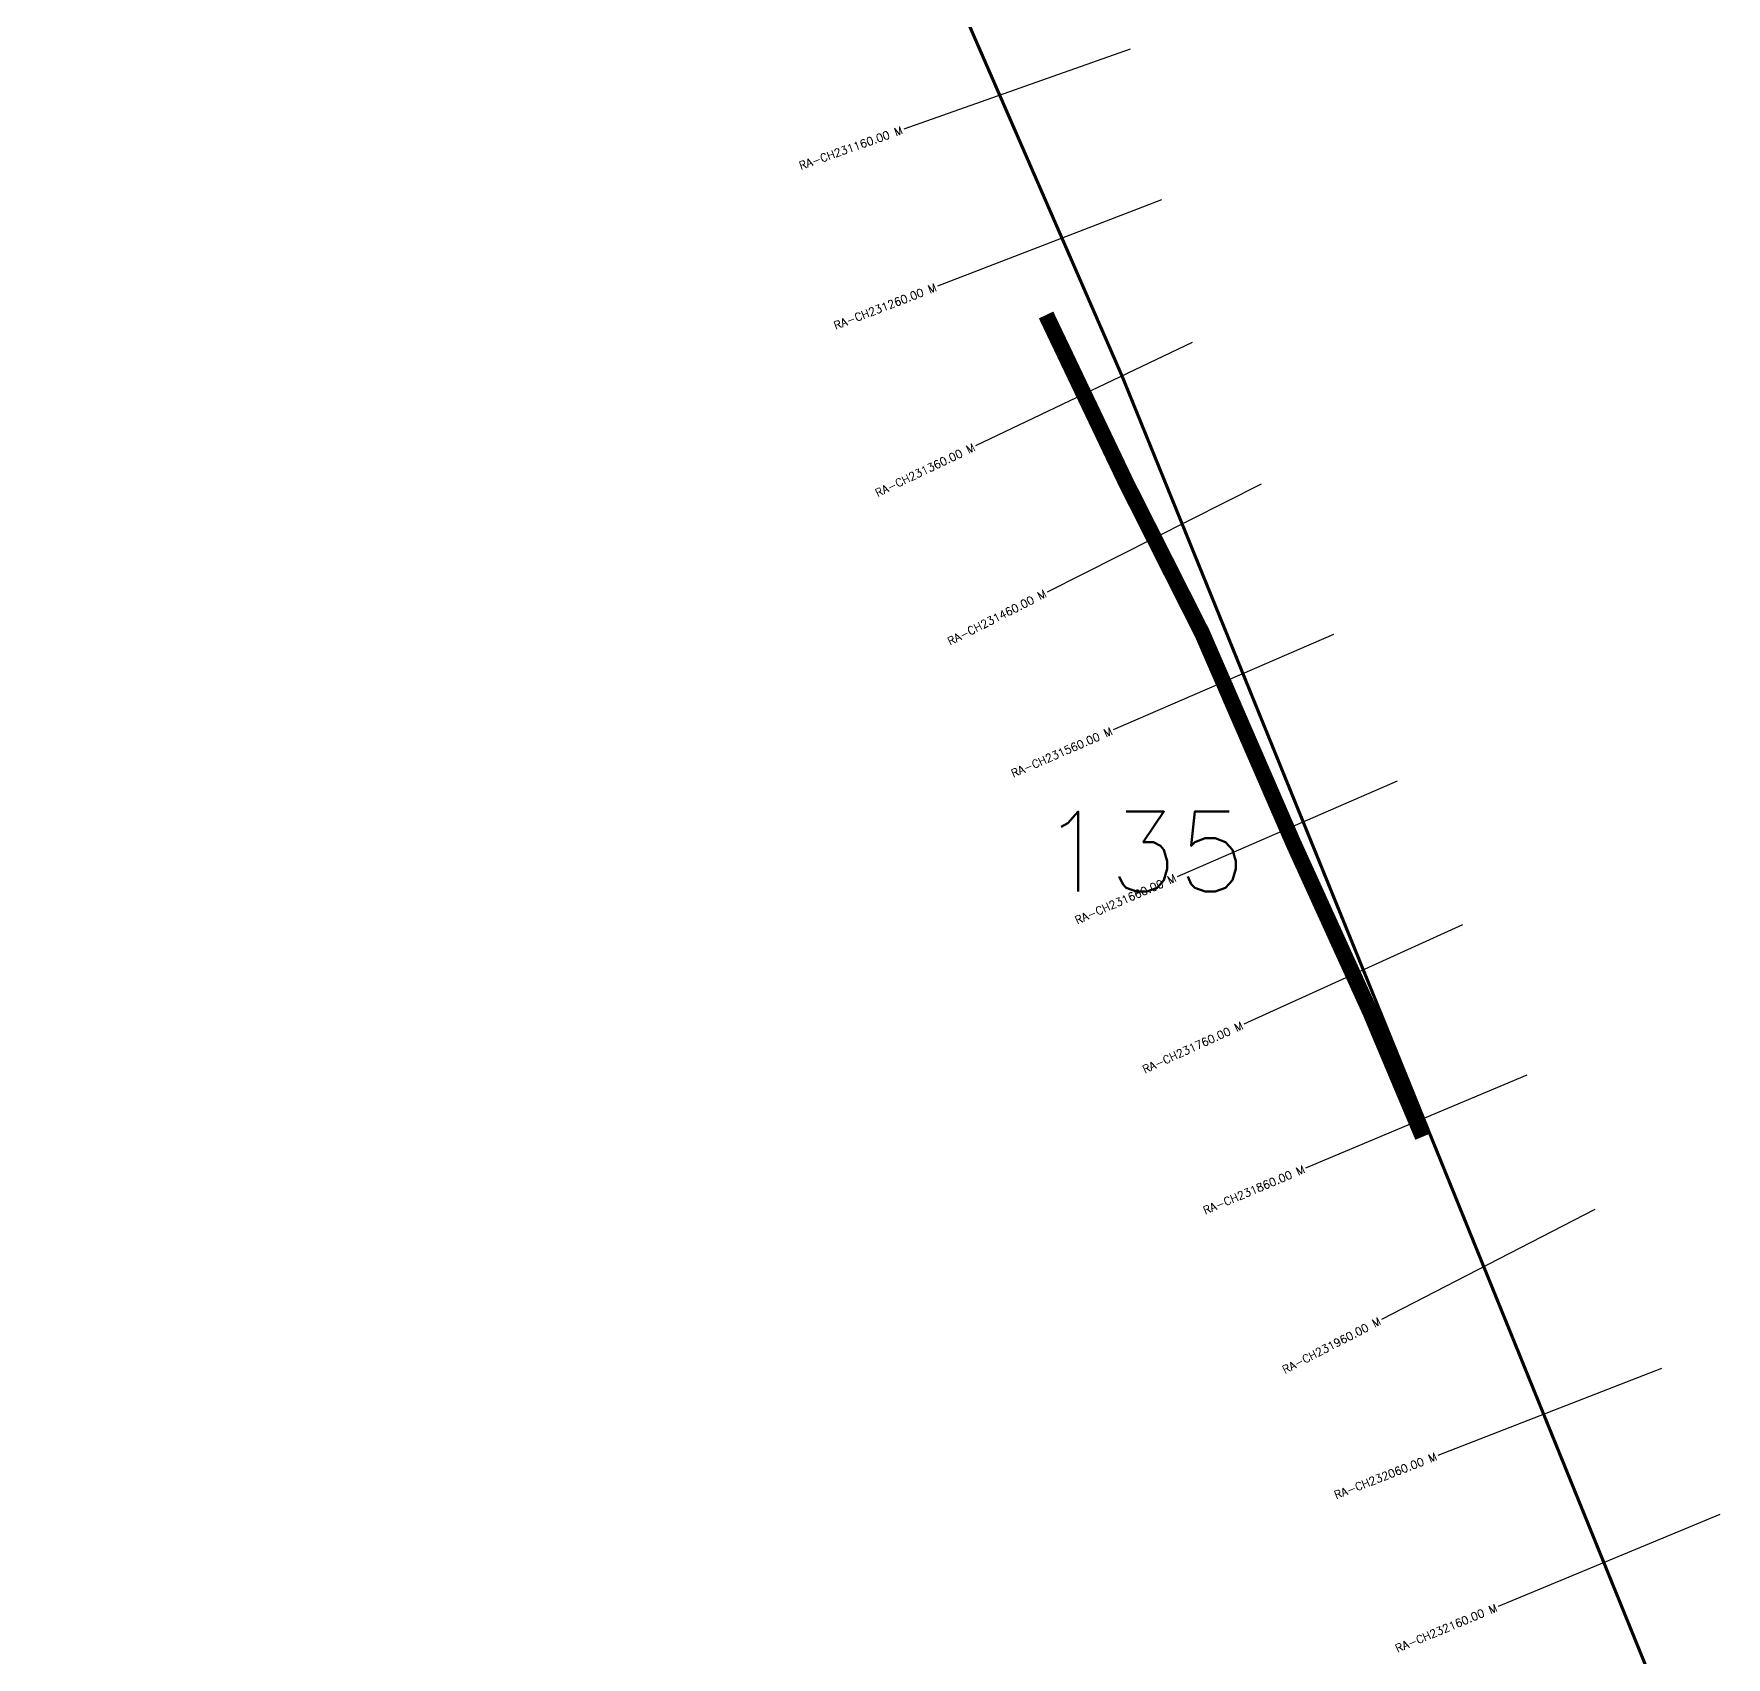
# Model space of a CAD drawing. Header units: metres. Extents: x 278624 to 285176, y 2052320 to 2057201.
# Drawn here: x 278724 to 279782, y 2054850 to 2055865 of the extents above; entities that cross this region are included whole.
import ezdxf
from ezdxf.enums import TextEntityAlignment as Align

# ---------------------------------------------------------------- set-up
doc = ezdxf.new("R2010")
doc.units = ezdxf.units.M
doc.header["$MEASUREMENT"] = 0
for name, color, linetype in [('ARTIFICIALLY PROTECTED', 4, 'Continuous'), ('CS', 134, 'Continuous'), ('CSMark', 6, 'Continuous')]:
    doc.layers.add(name, color=color, linetype=linetype)
doc.styles.get("Standard").update_dxf_attribs({"font": 'simplex.shx'})

msp = doc.modelspace()

# ---------------------------------------------------------------- linework, layer by layer
at = {"color": 6, "const_width": 2, "flags": 128}
msp.add_lwpolyline([(279781, 2054723.1), (279555.3, 2055279.3), (279404.5, 2055650.6), (279072.9, 2056411.9), (278825.8, 2056908.7), (278725.4, 2057110.6)], dxfattribs=at)
at = {"layer": 'ARTIFICIALLY PROTECTED', "const_width": 10, "flags": 128}
msp.add_lwpolyline([(279357, 2055688.8), (279406.9, 2055584.2), (279454.6, 2055489.7), (279511.2, 2055359.4), (279559.8, 2055252.6), (279592.4, 2055175.1)], dxfattribs=at)
at = {"layer": 'CS'}
for p, q in [((279409.5, 2055855), (279268.1, 2055805)), ((279429.1, 2055760.8), (279289.1, 2055706.8)), ((279448.4, 2055671.5), (279313, 2055606.9)), ((279491.5, 2055583.1), (279357.6, 2055515.5)), ((279536.6, 2055489.1), (279399, 2055429.4)), ((279576.5, 2055397.4), (279438.9, 2055337.6)), ((279617.2, 2055307.5), (279480.7, 2055245.4)), ((279657.5, 2055213.6), (279519.2, 2055155.5)), ((279699.9, 2055129.7), (279566.6, 2055060.8)), ((279741.7, 2055030.2), (279601.9, 2054975.9)), ((279778.1, 2054938.9), (279639.6, 2054881.4))]:
    msp.add_line(p, q, dxfattribs=at)

# ---------------------------------------------------------------- texts
at = {"insert": (279353.5, 2055378.3), "char_height": 50, "attachment_point": 1}
msp.add_mtext_dynamic_manual_height_columns('135', width=84.374, gutter_width=1, heights=[74.2], dxfattribs=at)
at = {"layer": 'CSMark'}
for s, rotation, p in [('RA-CH231160.00 M', 19.4837, (279267.1, 2055804.6)), ('RA-CH231260.00 M', 21.1034, (279288.2, 2055706.4)), ('RA-CH231360.00 M', 25.5121, (279312.1, 2055606.5)), ('RA-CH231460.00 M', 26.7823, (279356.7, 2055515.1)), ('RA-CH231560.00 M', 23.4622, (279398.1, 2055429)), ('RA-CH231660.00 M', 23.4622, (279437.9, 2055337.2)), ('RA-CH231760.00 M', 24.4588, (279479.7, 2055245)), ('RA-CH231860.00 M', 22.803, (279518.3, 2055155.1)), ('RA-CH231960.00 M', 27.3482, (279565.7, 2055060.3)), ('RA-CH232060.00 M', 21.2358, (279600.9, 2054975.5)), ('RA-CH232160.00 M', 22.5405, (279638.6, 2054881))]:
    msp.add_text(s, height=5, rotation=rotation, dxfattribs=at).set_placement(p, align=Align.MIDDLE_RIGHT)

doc.saveas('drawing.dxf')
